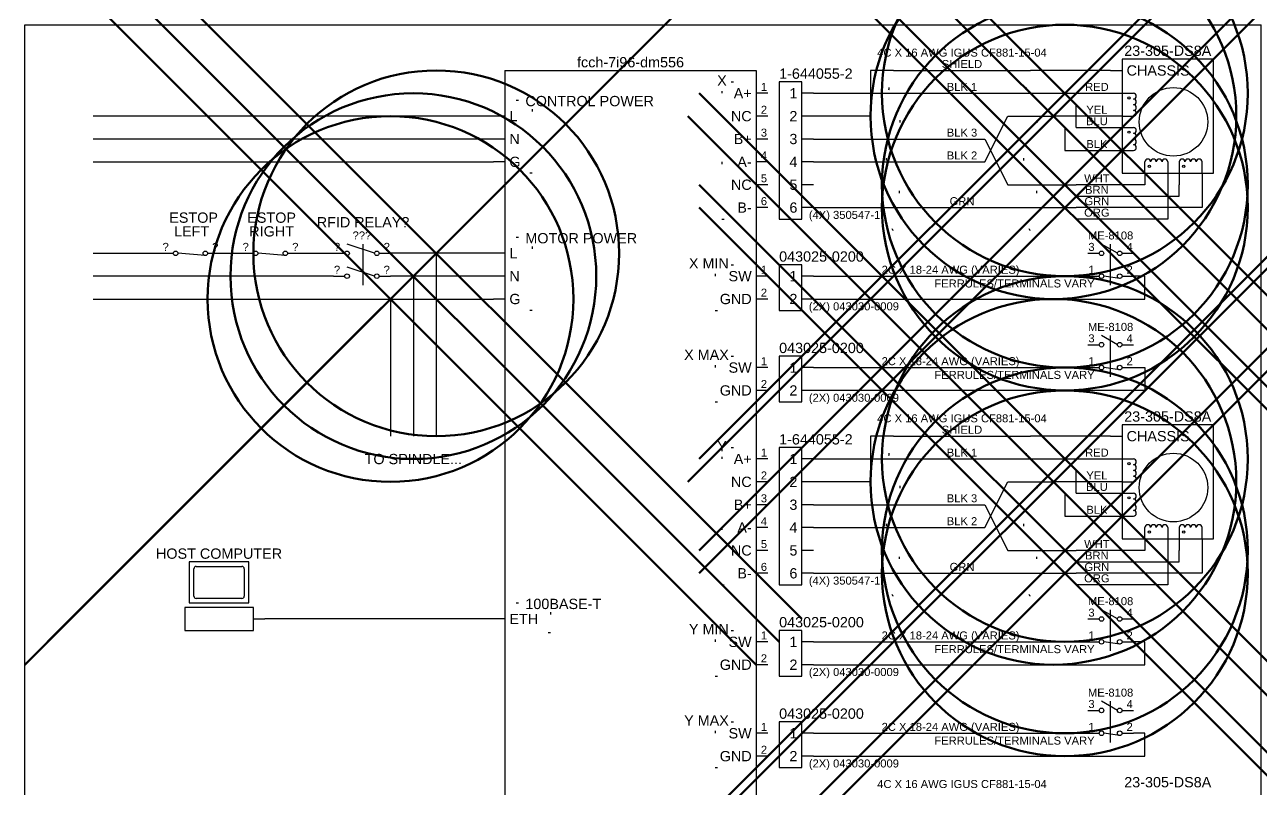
# Model space of a CAD drawing. Header units: inches. Extents: x 0 to 124, y 0 to 70.
# Drawn here: x 70 to 124.1, y 36.6 to 70 of the extents above; entities that cross this region are included whole.
import ezdxf
from ezdxf.enums import TextEntityAlignment as Align

# ---------------------------------------------------------------- set-up
doc = ezdxf.new("R2010")
doc.units = ezdxf.units.IN
doc.header["$MEASUREMENT"] = 0
doc.header["$PDMODE"] = 35
doc.header["$PDSIZE"] = 16
doc.linetypes.add('ACAD_ISO02W100', pattern=[15, 12, -3])
doc.linetypes.add('ACAD_ISO07W100', pattern=[3, 0, -3])
doc.layers.get('0').update_dxf_attribs({"lineweight": 25, "true_color": 0xffffff})
for name, color, linetype, lineweight, true_color in [('1', 7, 'Continuous', 25, 0xffffff), ('1connections', 32, 'Continuous', 25, 0xc05d00), ('1refdes', 3, 'Continuous', 25, 0x00ff00), ('temp', 254, 'Continuous', 25, 0xe6e6e6)]:
    doc.layers.add(name, color=color, linetype=linetype, lineweight=lineweight, true_color=true_color)
doc.styles.add('textstyle100', font='')
doc.styles.add('textstyle203', font='')
doc.styles.add('textstyle204', font='')
doc.styles.add('textstyle206', font='')
doc.styles.add('textstyle207', font='')
doc.styles.add('textstyle208', font='')
doc.styles.add('textstyle209', font='')
doc.styles.add('textstyle211', font='')
doc.styles.add('textstyle212', font='')
doc.styles.add('textstyle213', font='')
doc.styles.add('textstyle217', font='')
doc.styles.add('textstyle218', font='')
doc.styles.add('textstyle219', font='')
doc.styles.add('textstyle220', font='')
doc.styles.add('textstyle221', font='')
doc.styles.add('textstyle291', font='')
doc.styles.add('textstyle292', font='')
doc.styles.add('textstyle293', font='')
doc.styles.add('textstyle294', font='')
doc.styles.add('textstyle295', font='')
doc.styles.add('textstyle296', font='')
doc.styles.add('textstyle297', font='')
doc.styles.add('textstyle298', font='')
doc.styles.add('textstyle306', font='')
doc.styles.add('textstyle307', font='')
doc.styles.add('textstyle308', font='')
doc.styles.add('textstyle309', font='')
doc.styles.add('textstyle310', font='')
doc.styles.add('textstyle311', font='')
doc.styles.add('textstyle312', font='')
doc.styles.add('textstyle313', font='')
doc.styles.add('textstyle321', font='')
doc.styles.add('textstyle322', font='')
doc.styles.add('textstyle323', font='')
doc.styles.add('textstyle327', font='')
doc.styles.add('textstyle328', font='')
doc.styles.add('textstyle329', font='')
doc.styles.add('textstyle333', font='')
doc.styles.add('textstyle334', font='')
doc.styles.add('textstyle335', font='')
doc.styles.add('textstyle339', font='')
doc.styles.add('textstyle340', font='')
doc.styles.add('textstyle341', font='')
doc.styles.add('textstyle345', font='')
doc.styles.add('textstyle346', font='')
doc.styles.add('textstyle347', font='')
doc.styles.add('textstyle348', font='')
doc.styles.add('textstyle349', font='')
doc.styles.add('textstyle350', font='')
doc.styles.add('textstyle358', font='')
doc.styles.add('textstyle359', font='')
doc.styles.add('textstyle360', font='')
doc.styles.add('textstyle361', font='')
doc.styles.add('textstyle362', font='')
doc.styles.add('textstyle363', font='')
doc.styles.add('textstyle364', font='')
doc.styles.add('textstyle365', font='')
doc.styles.add('textstyle366', font='')
doc.styles.add('textstyle367', font='')
doc.styles.add('textstyle374', font='')
doc.styles.add('textstyle375', font='')
doc.styles.add('textstyle376', font='')
doc.styles.add('textstyle377', font='')
doc.styles.add('textstyle378', font='')
doc.styles.add('textstyle379', font='')
doc.styles.add('textstyle38', font='')
doc.styles.add('textstyle380', font='')
doc.styles.add('textstyle381', font='')
doc.styles.add('textstyle383', font='')
doc.styles.add('textstyle384', font='')
doc.styles.add('textstyle385', font='')
doc.styles.add('textstyle386', font='')
doc.styles.add('textstyle387', font='')
doc.styles.add('textstyle388', font='')
doc.styles.add('textstyle39', font='')
doc.styles.add('textstyle396', font='')
doc.styles.add('textstyle397', font='')
doc.styles.add('textstyle401', font='')
doc.styles.add('textstyle402', font='')
doc.styles.add('textstyle406', font='')
doc.styles.add('textstyle407', font='')
doc.styles.add('textstyle411', font='')
doc.styles.add('textstyle412', font='')
doc.styles.add('textstyle484', font='')
doc.styles.add('textstyle485', font='')
doc.styles.add('textstyle486', font='')
doc.styles.add('textstyle487', font='')
doc.styles.add('textstyle488', font='')
doc.styles.add('textstyle489', font='')
doc.styles.add('textstyle490', font='')
doc.styles.add('textstyle491', font='')
doc.styles.add('textstyle562', font='')
doc.styles.add('textstyle563', font='')
doc.styles.add('textstyle564', font='')
doc.styles.add('textstyle565', font='')
doc.styles.add('textstyle566', font='')
doc.styles.add('textstyle567', font='')
doc.styles.add('textstyle568', font='')
doc.styles.add('textstyle569', font='')
doc.styles.add('textstyle570', font='')
doc.styles.add('textstyle571', font='')
doc.styles.add('textstyle572', font='')
doc.styles.add('textstyle573', font='')
doc.styles.add('textstyle574', font='')
doc.styles.add('textstyle575', font='')
doc.styles.add('textstyle576', font='')
doc.styles.add('textstyle577', font='')
doc.styles.add('textstyle578', font='')
doc.styles.add('textstyle579', font='')
doc.styles.add('textstyle580', font='')
doc.styles.add('textstyle581', font='')
doc.styles.add('textstyle582', font='')
doc.styles.add('textstyle583', font='')
doc.styles.add('textstyle584', font='')
doc.styles.add('textstyle585', font='')
doc.styles.add('textstyle586', font='')
doc.styles.add('textstyle587', font='')
doc.styles.add('textstyle588', font='')
doc.styles.add('textstyle589', font='')
doc.styles.add('textstyle590', font='')
doc.styles.add('textstyle591', font='')
doc.styles.add('textstyle592', font='')
doc.styles.add('textstyle593', font='')
doc.styles.add('textstyle594', font='')
doc.styles.add('textstyle628', font='')
doc.styles.add('textstyle629', font='')
doc.styles.add('textstyle641', font='')
doc.styles.add('textstyle642', font='')
doc.styles.add('textstyle84', font='')
doc.styles.add('textstyle85', font='')
doc.styles.add('textstyle86', font='')
doc.styles.add('textstyle87', font='')
doc.styles.add('textstyle88', font='')
doc.styles.add('textstyle89', font='')
doc.styles.add('textstyle98', font='')
doc.styles.add('textstyle99', font='')
doc.styles.get('textstyle100').set_extended_font_data('Arial')
doc.styles.get('textstyle203').set_extended_font_data('Arial')
doc.styles.get('textstyle204').set_extended_font_data('Arial')
doc.styles.get('textstyle206').set_extended_font_data('Arial')
doc.styles.get('textstyle207').set_extended_font_data('Arial')
doc.styles.get('textstyle208').set_extended_font_data('Arial')
doc.styles.get('textstyle209').set_extended_font_data('Arial')
doc.styles.get('textstyle211').set_extended_font_data('Arial')
doc.styles.get('textstyle212').set_extended_font_data('Arial')
doc.styles.get('textstyle213').set_extended_font_data('Arial')
doc.styles.get('textstyle217').set_extended_font_data('Arial')
doc.styles.get('textstyle218').set_extended_font_data('Arial')
doc.styles.get('textstyle219').set_extended_font_data('Arial')
doc.styles.get('textstyle220').set_extended_font_data('Arial')
doc.styles.get('textstyle221').set_extended_font_data('Arial')
doc.styles.get('textstyle291').set_extended_font_data('Arial')
doc.styles.get('textstyle292').set_extended_font_data('Arial')
doc.styles.get('textstyle293').set_extended_font_data('Arial')
doc.styles.get('textstyle294').set_extended_font_data('Arial')
doc.styles.get('textstyle295').set_extended_font_data('Arial')
doc.styles.get('textstyle296').set_extended_font_data('Arial')
doc.styles.get('textstyle297').set_extended_font_data('Arial')
doc.styles.get('textstyle298').set_extended_font_data('Arial')
doc.styles.get('textstyle306').set_extended_font_data('Arial')
doc.styles.get('textstyle307').set_extended_font_data('Arial')
doc.styles.get('textstyle308').set_extended_font_data('Arial')
doc.styles.get('textstyle309').set_extended_font_data('Arial')
doc.styles.get('textstyle310').set_extended_font_data('Arial')
doc.styles.get('textstyle311').set_extended_font_data('Arial')
doc.styles.get('textstyle312').set_extended_font_data('Arial')
doc.styles.get('textstyle313').set_extended_font_data('Arial')
doc.styles.get('textstyle321').set_extended_font_data('Arial')
doc.styles.get('textstyle322').set_extended_font_data('Arial')
doc.styles.get('textstyle323').set_extended_font_data('Arial')
doc.styles.get('textstyle327').set_extended_font_data('Arial')
doc.styles.get('textstyle328').set_extended_font_data('Arial')
doc.styles.get('textstyle329').set_extended_font_data('Arial')
doc.styles.get('textstyle333').set_extended_font_data('Arial')
doc.styles.get('textstyle334').set_extended_font_data('Arial')
doc.styles.get('textstyle335').set_extended_font_data('Arial')
doc.styles.get('textstyle339').set_extended_font_data('Arial')
doc.styles.get('textstyle340').set_extended_font_data('Arial')
doc.styles.get('textstyle341').set_extended_font_data('Arial')
doc.styles.get('textstyle345').set_extended_font_data('Arial')
doc.styles.get('textstyle346').set_extended_font_data('Arial')
doc.styles.get('textstyle347').set_extended_font_data('Arial')
doc.styles.get('textstyle348').set_extended_font_data('Arial')
doc.styles.get('textstyle349').set_extended_font_data('Arial')
doc.styles.get('textstyle350').set_extended_font_data('Arial')
doc.styles.get('textstyle358').set_extended_font_data('Arial')
doc.styles.get('textstyle359').set_extended_font_data('Arial')
doc.styles.get('textstyle360').set_extended_font_data('Arial')
doc.styles.get('textstyle361').set_extended_font_data('Arial')
doc.styles.get('textstyle362').set_extended_font_data('Arial')
doc.styles.get('textstyle363').set_extended_font_data('Arial')
doc.styles.get('textstyle364').set_extended_font_data('Arial')
doc.styles.get('textstyle365').set_extended_font_data('Arial')
doc.styles.get('textstyle366').set_extended_font_data('Arial')
doc.styles.get('textstyle367').set_extended_font_data('Arial')
doc.styles.get('textstyle374').set_extended_font_data('Arial')
doc.styles.get('textstyle375').set_extended_font_data('Arial')
doc.styles.get('textstyle376').set_extended_font_data('Arial')
doc.styles.get('textstyle377').set_extended_font_data('Arial')
doc.styles.get('textstyle378').set_extended_font_data('Arial')
doc.styles.get('textstyle379').set_extended_font_data('Arial')
doc.styles.get('textstyle38').set_extended_font_data('Arial')
doc.styles.get('textstyle380').set_extended_font_data('Arial')
doc.styles.get('textstyle381').set_extended_font_data('Arial')
doc.styles.get('textstyle383').set_extended_font_data('Arial')
doc.styles.get('textstyle384').set_extended_font_data('Arial')
doc.styles.get('textstyle385').set_extended_font_data('Arial')
doc.styles.get('textstyle386').set_extended_font_data('Arial')
doc.styles.get('textstyle387').set_extended_font_data('Arial')
doc.styles.get('textstyle388').set_extended_font_data('Arial')
doc.styles.get('textstyle39').set_extended_font_data('Arial')
doc.styles.get('textstyle396').set_extended_font_data('Arial')
doc.styles.get('textstyle397').set_extended_font_data('Arial')
doc.styles.get('textstyle401').set_extended_font_data('Arial')
doc.styles.get('textstyle402').set_extended_font_data('Arial')
doc.styles.get('textstyle406').set_extended_font_data('Arial')
doc.styles.get('textstyle407').set_extended_font_data('Arial')
doc.styles.get('textstyle411').set_extended_font_data('Arial')
doc.styles.get('textstyle412').set_extended_font_data('Arial')
doc.styles.get('textstyle484').set_extended_font_data('Arial')
doc.styles.get('textstyle485').set_extended_font_data('Arial')
doc.styles.get('textstyle486').set_extended_font_data('Arial')
doc.styles.get('textstyle487').set_extended_font_data('Arial')
doc.styles.get('textstyle488').set_extended_font_data('Arial')
doc.styles.get('textstyle489').set_extended_font_data('Arial')
doc.styles.get('textstyle490').set_extended_font_data('Arial')
doc.styles.get('textstyle491').set_extended_font_data('Arial')
doc.styles.get('textstyle562').set_extended_font_data('Arial')
doc.styles.get('textstyle563').set_extended_font_data('Arial')
doc.styles.get('textstyle564').set_extended_font_data('Arial')
doc.styles.get('textstyle565').set_extended_font_data('Arial')
doc.styles.get('textstyle566').set_extended_font_data('Arial')
doc.styles.get('textstyle567').set_extended_font_data('Arial')
doc.styles.get('textstyle568').set_extended_font_data('Arial')
doc.styles.get('textstyle569').set_extended_font_data('Arial')
doc.styles.get('textstyle570').set_extended_font_data('Arial')
doc.styles.get('textstyle571').set_extended_font_data('Arial')
doc.styles.get('textstyle572').set_extended_font_data('Arial')
doc.styles.get('textstyle573').set_extended_font_data('Arial')
doc.styles.get('textstyle574').set_extended_font_data('Arial')
doc.styles.get('textstyle575').set_extended_font_data('Arial')
doc.styles.get('textstyle576').set_extended_font_data('Arial')
doc.styles.get('textstyle577').set_extended_font_data('Arial')
doc.styles.get('textstyle578').set_extended_font_data('Arial')
doc.styles.get('textstyle579').set_extended_font_data('Arial')
doc.styles.get('textstyle580').set_extended_font_data('Arial')
doc.styles.get('textstyle581').set_extended_font_data('Arial')
doc.styles.get('textstyle582').set_extended_font_data('Arial')
doc.styles.get('textstyle583').set_extended_font_data('Arial')
doc.styles.get('textstyle584').set_extended_font_data('Arial')
doc.styles.get('textstyle585').set_extended_font_data('Arial')
doc.styles.get('textstyle586').set_extended_font_data('Arial')
doc.styles.get('textstyle587').set_extended_font_data('Arial')
doc.styles.get('textstyle588').set_extended_font_data('Arial')
doc.styles.get('textstyle589').set_extended_font_data('Arial')
doc.styles.get('textstyle590').set_extended_font_data('Arial')
doc.styles.get('textstyle591').set_extended_font_data('Arial')
doc.styles.get('textstyle592').set_extended_font_data('Arial')
doc.styles.get('textstyle593').set_extended_font_data('Arial')
doc.styles.get('textstyle594').set_extended_font_data('Arial')
doc.styles.get('textstyle628').set_extended_font_data('Arial')
doc.styles.get('textstyle629').set_extended_font_data('Arial')
doc.styles.get('textstyle641').set_extended_font_data('Arial')
doc.styles.get('textstyle642').set_extended_font_data('Arial')
doc.styles.get('textstyle84').set_extended_font_data('Arial')
doc.styles.get('textstyle85').set_extended_font_data('Arial')
doc.styles.get('textstyle86').set_extended_font_data('Arial')
doc.styles.get('textstyle87').set_extended_font_data('Arial')
doc.styles.get('textstyle88').set_extended_font_data('Arial')
doc.styles.get('textstyle89').set_extended_font_data('Arial')
doc.styles.get('textstyle98').set_extended_font_data('Arial')
doc.styles.get('textstyle99').set_extended_font_data('Arial')

# ---------------------------------------------------------------- blocks, each defined once
blk = doc.blocks.new('microfit3-2plug')
at = {"layer": '1'}
for p, q in [((0, 0.5), (-1, 0.5)), ((-1, 0.5), (-1, -1.5)), ((0, -1.5), (0, 0.5)), ((0.5, 0), (0, 0)), ((0.5, -1), (0, -1)), ((-1, -1.5), (0, -1.5))]:
    blk.add_line(p, q, dxfattribs=at)
at = {"style": 'textstyle642'}
blk.add_text('043025-0200', height=0.45, dxfattribs=at).set_placement((-1, 0.5), align=Align.BOTTOM_LEFT)
at = {"layer": '1'}
for s, style, p in [('1', 'textstyle294', (-0.2, 0)), ('2', 'textstyle309', (-0.2, -1))]:
    blk.add_text(s, height=0.45, dxfattribs=dict(at, style=style)).set_placement(p, align=Align.MIDDLE_RIGHT)
blk = doc.blocks.new('matenlockplug')
at = {"layer": '1'}
for p, q in [((0, 0.5), (-1, 0.5)), ((-1, 0.5), (-1, -5.5)), ((0, -5.5), (0, 0.5)), ((0.5, 0), (0, 0)), ((0.5, -1), (0, -1)), ((0.5, -2), (0, -2)), ((0.5, -3), (0, -3)), ((0.5, -4), (0, -4)), ((0.5, -5), (0, -5)), ((-1, -5.5), (0, -5.5))]:
    blk.add_line(p, q, dxfattribs=at)
at = {"style": 'textstyle641'}
blk.add_text('1-644055-2', height=0.45, dxfattribs=at).set_placement((-1, 0.5), align=Align.BOTTOM_LEFT)
at = {"layer": '1'}
for s, style, p in [('1', 'textstyle292', (-0.2, 0)), ('2', 'textstyle307', (-0.2, -1)), ('3', 'textstyle322', (-0.2, -2)), ('4', 'textstyle328', (-0.2, -3)), ('5', 'textstyle334', (-0.2, -4)), ('6', 'textstyle340', (-0.2, -5))]:
    blk.add_text(s, height=0.45, dxfattribs=dict(at, style=style)).set_placement(p, align=Align.MIDDLE_RIGHT)
blk = doc.blocks.new('limsw')
at = {"layer": '1'}
for p, q in [((-0.5, 0), (0, 0)), ((0.8, 0), (0.1, 0.4)), ((1, 0), (1.5, 0)), ((-0.5, -1), (0, -1)), ((0.9, -1.1), (0.2, -1)), ((1, -1), (1.5, -1))]:
    blk.add_line(p, q, dxfattribs=at)
at = {"layer": '1', "linetype": 'ACAD_ISO02W100'}
blk.add_line((0.5, -1.4), (0.5, 0.4), dxfattribs=at)
at = {"layer": '1'}
for centre in [(0.1, 0), (0.9, 0), (0.1, -1), (0.9, -1)]:
    blk.add_circle(centre, 0.1, dxfattribs=at)
at = {"layer": '1', "style": 'textstyle38'}
blk.add_text('ME-8108', height=0.35, dxfattribs=at).set_placement((0.5, 0.5), align=Align.BOTTOM_CENTER)
at = {"layer": '1'}
for s, style, p in [('3', 'textstyle361', (-0.2, 0)), ('1', 'textstyle363', (-0.2, -1))]:
    blk.add_text(s, height=0.35, dxfattribs=dict(at, style=style)).set_placement(p, align=Align.BOTTOM_RIGHT)
for s, style, p in [('4', 'textstyle362', (1.2, 0)), ('2', 'textstyle364', (1.2, -1))]:
    blk.add_text(s, height=0.35, dxfattribs=dict(at, style=style)).set_placement(p, align=Align.BOTTOM_LEFT)

msp = doc.modelspace()

# ---------------------------------------------------------------- linework, layer by layer
at = {"layer": '1'}
for p, q in [((118, 68.5), (118, 63.5)), ((122, 68.5), (118, 68.5)), ((122, 63.5), (122, 68.5)), ((91, 68), (102, 68)), ((91, 68), (91, 5)), ((102, 68), (102, 5)), ((117.5, 68), (118, 68)), ((102.5, 67), (102, 67)), ((117.5, 67), (118, 67)), ((118, 67), (118.5, 67)), ((91, 66), (90.5, 66)), ((102.5, 66), (102, 66)), ((118, 66), (117.5, 66)), ((118, 66), (118.5, 66)), ((117.5, 65.5), (118, 65.5)), ((118, 65.5), (118.5, 65.5)), ((91, 65), (90.5, 65)), ((102.5, 65), (102, 65)), ((117.5, 64.5), (118, 64.5)), ((118, 64.5), (118.5, 64.5)), ((91, 64), (90.5, 64)), ((102.5, 64), (102, 64)), ((119, 63.5), (119, 64)), ((120, 64), (120, 63.5)), ((120.5, 64), (120.5, 63.5)), ((121.5, 63.5), (121.5, 64)), ((118, 63.5), (122, 63.5)), ((119, 63.5), (119, 63)), ((120, 63.5), (120, 63.5)), ((120, 63.5), (120, 63)), ((120.5, 63.5), (120.5, 63)), ((121.5, 63.5), (121.5, 63)), ((102.5, 63), (102, 63)), ((102.5, 62), (102, 62)), ((85.3, 60), (84.1, 60.4)), ((76, 60), (76.5, 60)), ((77.9, 59.9), (76.7, 60)), ((78, 60), (78.5, 60)), ((79.5, 60), (80, 60)), ((81.4, 59.9), (80.2, 60)), ((81.5, 60), (82, 60)), ((83.5, 60), (84, 60)), ((85.5, 60), (86, 60)), ((91, 60), (90.5, 60)), ((83.5, 59), (84, 59)), ((85.3, 59), (84.1, 59.4)), ((85.5, 59), (86, 59)), ((91, 59), (90.5, 59)), ((102.5, 59), (102, 59)), ((91, 58), (90.5, 58)), ((102.5, 58), (102, 58)), ((102.5, 55), (102, 55)), ((102.5, 54), (102, 54)), ((118, 52.5), (118, 47.5)), ((122, 52.5), (118, 52.5)), ((122, 47.5), (122, 52.5)), ((117.5, 52), (118, 52)), ((102.5, 51), (102, 51)), ((117.5, 51), (118, 51)), ((118, 51), (118.5, 51)), ((102.5, 50), (102, 50)), ((118, 50), (117.5, 50)), ((118, 50), (118.5, 50)), ((117.5, 49.5), (118, 49.5)), ((118, 49.5), (118.5, 49.5)), ((102.5, 49), (102, 49)), ((117.5, 48.5), (118, 48.5)), ((118, 48.5), (118.5, 48.5)), ((102.5, 48), (102, 48)), ((119, 47.5), (119, 48)), ((120, 48), (120, 47.5)), ((120.5, 48), (120.5, 47.5)), ((121.5, 47.5), (121.5, 48)), ((118, 47.5), (122, 47.5)), ((119, 47.5), (119, 47)), ((120, 47.5), (120, 47.5)), ((120, 47.5), (120, 47)), ((120.5, 47.5), (120.5, 47)), ((121.5, 47.5), (121.5, 47)), ((102.5, 47), (102, 47)), ((79.8, 46.5), (77.2, 46.5)), ((77.2, 46.5), (77.2, 44.7)), ((77.4, 45), (77.4, 46.2)), ((77.5, 46.3), (79.5, 46.3)), ((79.6, 46.2), (79.6, 45)), ((79.8, 44.7), (79.8, 46.5)), ((102.5, 46), (102, 46)), ((79.5, 44.9), (77.5, 44.9)), ((77, 44.5), (77, 43.5)), ((80, 44.5), (77, 44.5)), ((77.2, 44.7), (79.8, 44.7)), ((80, 43.5), (80, 44.5)), ((80, 44), (80.5, 44)), ((91, 44), (90.5, 44)), ((77, 43.5), (80, 43.5)), ((102.5, 43), (102, 43)), ((102.5, 42), (102, 42)), ((102.5, 39), (102, 39)), ((102.5, 38), (102, 38))]:
    msp.add_line(p, q, dxfattribs=at)
at = {"layer": '1', "linetype": 'ACAD_ISO07W100'}
for p, q in [((100.5, 67.1), (100.5, 61.5)), ((100.9, 67.5), (101.5, 67.5)), ((91.5, 66.7), (91.7, 66.7)), ((92.2, 66.3), (92.2, 63.5)), ((92.2, 63.5), (91.5, 63.5)), ((100.5, 61.5), (101.5, 61.5)), ((91.5, 60.7), (91.7, 60.7)), ((92.2, 60.3), (92.2, 57.5)), ((100.9, 59.5), (101.5, 59.5)), ((100.2, 59.1), (100.2, 57.5)), ((92.2, 57.5), (91.5, 57.5)), ((100.2, 57.5), (101.5, 57.5)), ((100.9, 55.5), (101.5, 55.5)), ((100.2, 55.1), (100.2, 53.5)), ((100.2, 53.5), (101.5, 53.5)), ((100.9, 51.5), (101.5, 51.5)), ((100.5, 51.1), (100.5, 45.5)), ((100.5, 45.5), (101.5, 45.5)), ((91.5, 44.7), (91.7, 44.7)), ((93, 44.3), (93, 43.4)), ((93, 43.4), (91.5, 43.4)), ((100.9, 43.5), (101.5, 43.5)), ((100.2, 43.1), (100.2, 41.5)), ((100.2, 41.5), (101.5, 41.5)), ((100.9, 39.5), (101.5, 39.5)), ((100.2, 39.1), (100.2, 37.5)), ((100.2, 37.5), (101.5, 37.5))]:
    msp.add_line(p, q, dxfattribs=at)
at = {"layer": '1', "linetype": 'ACAD_ISO02W100'}
msp.add_line((84.8, 58.6), (84.8, 60.4), dxfattribs=at)
at = {"layer": '1'}
for centre, radius in [((120.25, 65.75), 1.5), ((118.3, 66.8), 0.05), ((118.3, 65.3), 0.05), ((119.2, 63.8), 0.05), ((120.7, 63.8), 0.05), ((76.6, 60), 0.1), ((77.9, 60), 0.1), ((80.1, 60), 0.1), ((81.4, 60), 0.1), ((84.1, 60), 0.1), ((85.4, 60), 0.1), ((84.1, 59), 0.1), ((85.4, 59), 0.1), ((118.3, 50.8), 0.05), ((120.25, 49.75), 1.5), ((118.3, 49.3), 0.05), ((119.2, 47.8), 0.05), ((120.7, 47.8), 0.05)]:
    msp.add_circle(centre, radius, dxfattribs=at)
for centre, radius, start, end in [((118.5, 66.875), 0.125, 270, 90), ((118.5, 66.625), 0.125, 270, 90), ((118.5, 66.375), 0.125, 270, 90), ((118.5, 66.125), 0.125, 270, 90), ((118.5, 65.375), 0.125, 270, 90), ((118.5, 65.125), 0.125, 270, 90), ((118.5, 64.875), 0.125, 270, 90), ((118.5, 64.625), 0.125, 270, 90), ((119.125, 64), 0.125, 0, 180), ((119.375, 64), 0.125, 0, 180), ((119.625, 64), 0.125, 0, 180), ((119.875, 64), 0.125, 0, 180), ((120.625, 64), 0.125, 0, 180), ((120.875, 64), 0.125, 0, 180), ((121.125, 64), 0.125, 0, 180), ((121.375, 64), 0.125, 0, 180), ((118.5, 50.875), 0.125, 270, 90), ((118.5, 50.625), 0.125, 270, 90), ((118.5, 50.375), 0.125, 270, 90), ((118.5, 50.125), 0.125, 270, 90), ((118.5, 49.375), 0.125, 270, 90), ((118.5, 49.125), 0.125, 270, 90), ((118.5, 48.875), 0.125, 270, 90), ((118.5, 48.625), 0.125, 270, 90), ((119.125, 48), 0.125, 0, 180), ((119.375, 48), 0.125, 0, 180), ((119.625, 48), 0.125, 0, 180), ((119.875, 48), 0.125, 0, 180), ((120.625, 48), 0.125, 0, 180), ((120.875, 48), 0.125, 0, 180), ((121.125, 48), 0.125, 0, 180), ((121.375, 48), 0.125, 0, 180), ((77.5, 46.2), 0.1, 90, 180), ((79.5, 46.2), 0.1, 0, 90), ((77.5, 45), 0.1, 180, 270), ((79.5, 45), 0.1, 270, 0)]:
    msp.add_arc(centre, radius, start, end, dxfattribs=at)
at = {"layer": '1connections'}
for p, q in [((108, 68), (107, 68)), ((107, 68), (107, 66)), ((108, 68), (114, 68)), ((117.5, 68), (114, 68)), ((104.5, 67), (115, 67)), ((115, 67), (117.5, 67)), ((116, 66.5), (115.5, 67)), ((90.5, 66), (73, 66)), ((107, 66), (104.5, 66)), ((112, 64), (113, 66)), ((113, 66), (115, 66)), ((117.5, 66), (115, 66)), ((115, 66), (115.5, 65.5)), ((116, 65.5), (116, 66.5)), ((115.5, 65.5), (115.5, 64.5)), ((116, 65.5), (117.5, 65.5)), ((90.5, 65), (73, 65)), ((104.5, 65), (112, 65)), ((112, 65), (113, 63)), ((115.5, 64.5), (117.5, 64.5)), ((73, 64), (90.5, 64)), ((104.5, 64), (112, 64)), ((113, 63), (116, 63)), ((115.5, 63), (116, 62.5)), ((119, 63), (116, 63)), ((120, 63), (120, 61.5)), ((120.5, 62.5), (120.5, 63)), ((121.5, 63), (121.5, 62)), ((116, 62.5), (120.5, 62.5)), ((104.5, 62), (115, 62)), ((115, 62), (116, 62)), ((115.5, 62), (116, 61.5)), ((120, 62), (116, 62)), ((121.5, 62), (120, 62)), ((120, 61.5), (116, 61.5)), ((73, 60), (76, 60)), ((78.5, 60), (79.5, 60)), ((82, 60), (83.5, 60)), ((90.5, 60), (86, 60)), ((88, 60), (88, 52)), ((83.5, 59), (73, 59)), ((90.5, 59), (86, 59)), ((87, 59), (87, 52)), ((104.5, 59), (116.5, 59)), ((119, 59), (118.5, 59)), ((119, 58), (119, 59)), ((73, 58), (90.5, 58)), ((86, 58), (86, 52)), ((104.5, 58), (119, 58)), ((104.5, 55), (116.5, 55)), ((118.5, 55), (119, 55)), ((119, 55), (119, 54)), ((119, 54), (104.5, 54)), ((108, 52), (107, 52)), ((107, 52), (107, 50)), ((108, 52), (114, 52)), ((117.5, 52), (114, 52)), ((104.5, 51), (115, 51)), ((115, 51), (117.5, 51)), ((116, 50.5), (115.5, 51)), ((116, 49.5), (116, 50.5)), ((107, 50), (104.5, 50)), ((112, 48), (113, 50)), ((113, 50), (115, 50)), ((117.5, 50), (115, 50)), ((115, 50), (115.5, 49.5)), ((115.5, 49.5), (115.5, 48.5)), ((116, 49.5), (117.5, 49.5)), ((104.5, 49), (112, 49)), ((112, 49), (113, 47)), ((115.5, 48.5), (117.5, 48.5)), ((104.5, 48), (112, 48)), ((113, 47), (116, 47)), ((115.5, 47), (116, 46.5)), ((119, 47), (116, 47)), ((120, 47), (120, 45.5)), ((120.5, 46.5), (120.5, 47)), ((121.5, 47), (121.5, 46)), ((104.5, 46), (115, 46)), ((115, 46), (116, 46)), ((115.5, 46), (116, 45.5)), ((116, 46.5), (120.5, 46.5)), ((120, 46), (116, 46)), ((121.5, 46), (120, 46)), ((120, 45.5), (116, 45.5)), ((90.5, 44), (80.5, 44)), ((104.5, 43), (116.5, 43)), ((119, 43), (118.5, 43)), ((119, 42), (119, 43)), ((104.5, 42), (119, 42)), ((104.5, 39), (116.5, 39)), ((119, 39), (118.5, 39)), ((119, 38), (119, 39)), ((104.5, 38), (119, 38))]:
    msp.add_line(p, q, dxfattribs=at)
at = {"layer": '1connections', "linetype": 'ACAD_ISO07W100'}
for centre in [(108, 64.5), (114, 64.5), (108, 48.5), (114, 48.5)]:
    msp.add_ellipse(centre, major_axis=(0, -3.5), ratio=0.085714, dxfattribs=at)
at = {"layer": '1connections', "linetype": 'Continuous', "lineweight": 140, "ltscale": 20}
for p in [(115.5, 67), (115, 66), (115.5, 63), (115.5, 62), (88, 60), (87, 59), (86, 58), (115.5, 51), (115, 50), (115.5, 47), (115.5, 46)]:
    msp.add_point(p, dxfattribs=at)
at = {"layer": 'temp'}
for p, q in [((70, 0), (70, 70)), ((70, 70), (124.091, 70)), ((124.091, 0), (124.091, 70))]:
    msp.add_line(p, q, dxfattribs=at)

# ---------------------------------------------------------------- block references
at = {"layer": '1'}
for p in [(117, 60), (117, 56), (117, 44), (117, 40)]:
    msp.add_blockref('limsw', p, dxfattribs=at)
at = {"layer": '1connections'}
for name, p in [('matenlockplug', (104, 67)), ('microfit3-2plug', (104, 59)), ('microfit3-2plug', (104, 55)), ('matenlockplug', (104, 51)), ('microfit3-2plug', (104, 43)), ('microfit3-2plug', (104, 39))]:
    msp.add_blockref(name, p, dxfattribs=at)

# ---------------------------------------------------------------- texts
at = {"layer": '1'}
for s, height, style, p in [('23-305-DS8A', 0.45, 'textstyle219', (120, 68.5)), ('fcch-7i96-dm556', 0.45, 'textstyle217', (96.5, 68)), ('X', 0.45, 'textstyle345', (100.5, 67.2)), ('???', 0.35, 'textstyle39', (84.75, 60.5)), ('23-305-DS8A', 0.45, 'textstyle220', (120, 52.5)), ('Y', 0.45, 'textstyle348', (100.5, 51.2)), ('HOST COMPUTER', 0.45, 'textstyle218', (78.5, 46.5)), ('23-305-DS8A', 0.45, 'textstyle221', (120, 36.5))]:
    msp.add_text(s, height=height, dxfattribs=dict(at, style=style)).set_placement(p, align=Align.BOTTOM_CENTER)
for s, style, p in [('CHASSIS', 'textstyle99', (118.2, 68)), ('L', 'textstyle204', (91.2, 66)), ('N', 'textstyle208', (91.2, 65)), ('G', 'textstyle209', (91.2, 64)), ('L', 'textstyle203', (91.2, 60)), ('N', 'textstyle207', (91.2, 59)), ('G', 'textstyle206', (91.2, 58)), ('CHASSIS', 'textstyle100', (118.2, 52)), ('ETH', 'textstyle98', (91.2, 44))]:
    msp.add_text(s, height=0.45, dxfattribs=dict(at, style=style)).set_placement(p, align=Align.MIDDLE_LEFT)
for s, style, p in [('A+', 'textstyle291', (101.8, 67)), ('NC', 'textstyle306', (101.8, 66)), ('B+', 'textstyle321', (101.8, 65)), ('A-', 'textstyle327', (101.8, 64)), ('NC', 'textstyle333', (101.8, 63)), ('B-', 'textstyle339', (101.8, 62)), ('SW', 'textstyle293', (101.8, 59)), ('GND', 'textstyle308', (101.8, 58)), ('SW', 'textstyle295', (101.8, 55)), ('GND', 'textstyle310', (101.8, 54)), ('A+', 'textstyle296', (101.8, 51)), ('NC', 'textstyle311', (101.8, 50)), ('B+', 'textstyle323', (101.8, 49)), ('A-', 'textstyle329', (101.8, 48)), ('NC', 'textstyle335', (101.8, 47)), ('B-', 'textstyle341', (101.8, 46)), ('SW', 'textstyle297', (101.8, 43)), ('GND', 'textstyle312', (101.8, 42)), ('SW', 'textstyle298', (101.8, 39)), ('GND', 'textstyle313', (101.8, 38))]:
    msp.add_text(s, height=0.45, dxfattribs=dict(at, style=style)).set_placement(p, align=Align.MIDDLE_RIGHT)
for s, height, style, p in [('1', 0.35, 'textstyle358', (102.2, 67)), ('CONTROL POWER', 0.45, 'textstyle212', (91.9, 66.3)), ('2', 0.35, 'textstyle383', (102.2, 66)), ('3', 0.35, 'textstyle396', (102.2, 65)), ('4', 0.35, 'textstyle401', (102.2, 64)), ('5', 0.35, 'textstyle406', (102.2, 63)), ('6', 0.35, 'textstyle411', (102.2, 62)), ('MOTOR POWER', 0.45, 'textstyle211', (91.9, 60.3)), ('?', 0.35, 'textstyle379', (78.2, 60)), ('?', 0.35, 'textstyle375', (81.7, 60)), ('?', 0.35, 'textstyle377', (85.7, 60)), ('?', 0.35, 'textstyle381', (85.7, 59)), ('1', 0.35, 'textstyle359', (102.2, 59)), ('2', 0.35, 'textstyle384', (102.2, 58)), ('1', 0.35, 'textstyle360', (102.2, 55)), ('2', 0.35, 'textstyle385', (102.2, 54)), ('1', 0.35, 'textstyle365', (102.2, 51)), ('2', 0.35, 'textstyle386', (102.2, 50)), ('3', 0.35, 'textstyle397', (102.2, 49)), ('4', 0.35, 'textstyle402', (102.2, 48)), ('5', 0.35, 'textstyle407', (102.2, 47)), ('6', 0.35, 'textstyle412', (102.2, 46)), ('100BASE-T', 0.45, 'textstyle213', (91.9, 44.3)), ('1', 0.35, 'textstyle366', (102.2, 43)), ('2', 0.35, 'textstyle387', (102.2, 42)), ('1', 0.35, 'textstyle367', (102.2, 39)), ('2', 0.35, 'textstyle388', (102.2, 38))]:
    msp.add_text(s, height=height, dxfattribs=dict(at, style=style)).set_placement(p, align=Align.BOTTOM_LEFT)
for s, height, style, p in [('?', 0.35, 'textstyle378', (76.3, 60)), ('?', 0.35, 'textstyle374', (79.8, 60)), ('?', 0.35, 'textstyle376', (83.8, 60)), ('X MIN', 0.45, 'textstyle346', (100.8, 59.2)), ('?', 0.35, 'textstyle380', (83.8, 59)), ('X MAX', 0.45, 'textstyle347', (100.8, 55.2)), ('Y MIN', 0.45, 'textstyle349', (100.8, 43.2)), ('Y MAX', 0.45, 'textstyle350', (100.8, 39.2))]:
    msp.add_text(s, height=height, dxfattribs=dict(at, style=style)).set_placement(p, align=Align.BOTTOM_RIGHT)
at = {"layer": '1connections'}
for s, style, p in [('4C X 16 AWG IGUS CF881-15-04', 'textstyle562', (111, 68.5)), ('SHIELD', 'textstyle577', (111, 68)), ('BLK 1', 'textstyle563', (111, 67)), ('RED', 'textstyle569', (116.9, 67)), ('YEL', 'textstyle570', (116.9, 66)), ('BLK 3', 'textstyle565', (111, 65)), ('BLU', 'textstyle571', (116.9, 65.5)), ('BLK', 'textstyle572', (116.9, 64.5)), ('BLK 2', 'textstyle564', (111, 64)), ('WHT', 'textstyle575', (116.9, 63)), ('BRN', 'textstyle573', (116.9, 62.5)), ('GRN', 'textstyle566', (111, 62)), ('GRN', 'textstyle574', (116.9, 62)), ('ORG', 'textstyle576', (116.9, 61.5)), ('2C X 18-24 AWG (VARIES)', 'textstyle567', (110.5, 59)), ('2C X 18-24 AWG (VARIES)', 'textstyle568', (110.5, 55)), ('4C X 16 AWG IGUS CF881-15-04', 'textstyle578', (111, 52.5)), ('SHIELD', 'textstyle593', (111, 52)), ('BLK 1', 'textstyle579', (111, 51)), ('RED', 'textstyle585', (116.9, 51)), ('YEL', 'textstyle586', (116.9, 50)), ('BLU', 'textstyle587', (116.9, 49.5)), ('BLK 3', 'textstyle581', (111, 49)), ('BLK', 'textstyle588', (116.9, 48.5)), ('BLK 2', 'textstyle580', (111, 48)), ('WHT', 'textstyle591', (116.9, 47)), ('BRN', 'textstyle589', (116.9, 46.5)), ('GRN', 'textstyle582', (111, 46)), ('GRN', 'textstyle590', (116.9, 46)), ('ORG', 'textstyle592', (116.9, 45.5)), ('2C X 18-24 AWG (VARIES)', 'textstyle583', (110.5, 43)), ('2C X 18-24 AWG (VARIES)', 'textstyle584', (110.5, 39)), ('4C X 16 AWG IGUS CF881-15-04', 'textstyle594', (111, 36.5))]:
    msp.add_text(s, height=0.35, dxfattribs=dict(at, style=style)).set_placement(p, align=Align.BOTTOM_CENTER)
for s, style, p in [('(4X) 350547-1', 'textstyle628', (104.3, 61.4)), ('(2X) 043030-0009', 'textstyle484', (104.3, 57.4)), ('(2X) 043030-0009', 'textstyle485', (104.3, 53.4)), ('(4X) 350547-1', 'textstyle629', (104.3, 45.4)), ('(2X) 043030-0009', 'textstyle488', (104.3, 41.4)), ('(2X) 043030-0009', 'textstyle489', (104.3, 37.4))]:
    msp.add_text(s, height=0.35, dxfattribs=dict(at, style=style)).set_placement(p, align=Align.BOTTOM_LEFT)
for style, p in [('textstyle486', (116.8, 58.4)), ('textstyle487', (116.8, 54.4)), ('textstyle490', (116.8, 42.4)), ('textstyle491', (116.8, 38.4))]:
    msp.add_text('FERRULES/TERMINALS VARY', height=0.35, dxfattribs=dict(at, style=style)).set_placement(p, align=Align.BOTTOM_RIGHT)
at = {"layer": '1refdes'}
for s, style, p in [(' ESTOP', 'textstyle86', (77.3, 61.2)), ('ESTOP', 'textstyle85', (80.8, 61.2)), ('LEFT', 'textstyle87', (77.3, 60.6)), ('RIGHT', 'textstyle88', (80.8, 60.6)), ('RFID RELAY?', 'textstyle84', (84.8, 61)), ('TO SPINDLE...', 'textstyle89', (87, 50.639))]:
    msp.add_text(s, height=0.45, dxfattribs=dict(at, style=style)).set_placement(p, align=Align.BOTTOM_CENTER)

doc.saveas('drawing.dxf')
